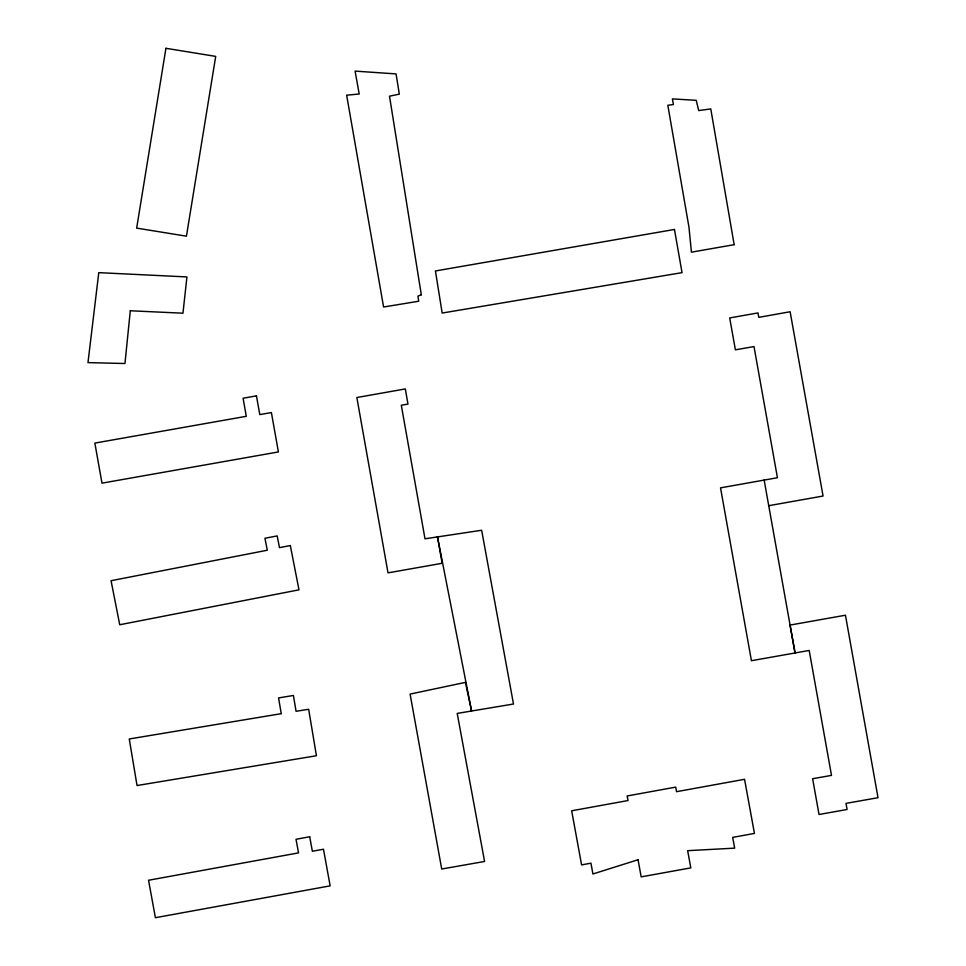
<?xml version="1.0" encoding="UTF-8"?>
<svg xmlns="http://www.w3.org/2000/svg" width="966" height="966" viewBox="0 0 966 966"><rect width="100%" height="100%" fill="white"/><g stroke="black" fill="none" stroke-linecap="round" stroke-linejoin="round"><path stroke-width="1.45" d="M764.154 480.09L720.527 487.854L751.427 660.708L809.194 650.456L831.497 775.384L812.623 778.729L819.035 814.495L847.085 809.484L845.999 803.386L878.022 797.699L845.455 615.221L790.043 625.074L795.054 652.98L764.154 480.09L777.437 477.735L753.999 346.577L735.392 349.825L729.692 317.935L757.972 312.924L758.781 317.355L790.128 311.752L823.056 496.029L768.719 505.701M130.301 310.762L124.964 363.518L87.978 362.612L98.773 272.641L186.933 276.928L182.96 313.201L130.301 310.762M165.935 48.3L136.665 228.109L186.438 236.187L215.708 56.39L165.935 48.3M421.309 294.775L417.964 296.079L418.689 301.235L383.587 307.007L346.649 95.187L359.195 94.004L355.09 71.11L396.06 73.911L399.308 94.149L389.503 96.177L421.309 294.775M638.055 859.752L592.931 873.976L590.951 863.181L581.592 864.896L571.667 810.788L628.033 800.536L627.175 795.972L675.729 787.121L676.538 791.685L744.557 779.308L754.446 833.417L732.675 837.389L734.667 848.148L687.647 850.672L690.811 867.879L641.17 876.874L638.055 859.752M465.431 682.382L410.103 694.083L441.716 869.014L484.582 861.467L457.208 713.415L513.489 704.021L481.648 530.262L425.004 538.799L401.301 405.249L407.978 404.078L405.309 388.936L356.852 397.521L388.018 572.862L442.174 563.287L437.429 536.589L471.577 710.976L465.431 682.382M290.319 545.536L279.488 547.65L277.182 535.913L264.938 538.255L267.292 550.234L111.054 580.711L119.736 624.748L298.989 589.84L290.319 545.536M309.7 836.761L296.019 839.297L298.542 852.881L148.547 880.255L155.405 917.7L330.155 885.858L323.477 849.223L312.368 851.263L309.7 836.761M256.449 395.855L243.082 398.246L246.282 416.31L94.849 443.092L101.985 483.157L278.401 451.943L271.398 412.567L259.794 414.595L256.449 395.855M734.172 244.676L691.439 252.174L688.951 227.07L667.82 105.294L673.423 104.533L672.384 98.882L696.232 100.331L698.708 110.583L710.771 108.916L734.172 244.676M674.461 229.461L435.437 270.963L442.174 313.056L682.044 272.641L674.461 229.461M281.239 713.681L129.263 738.978L137.027 785.539L316.425 755.738L308.661 709.261L296.055 711.29L293.398 695.484L278.582 697.923L281.239 713.681"/></g></svg>
